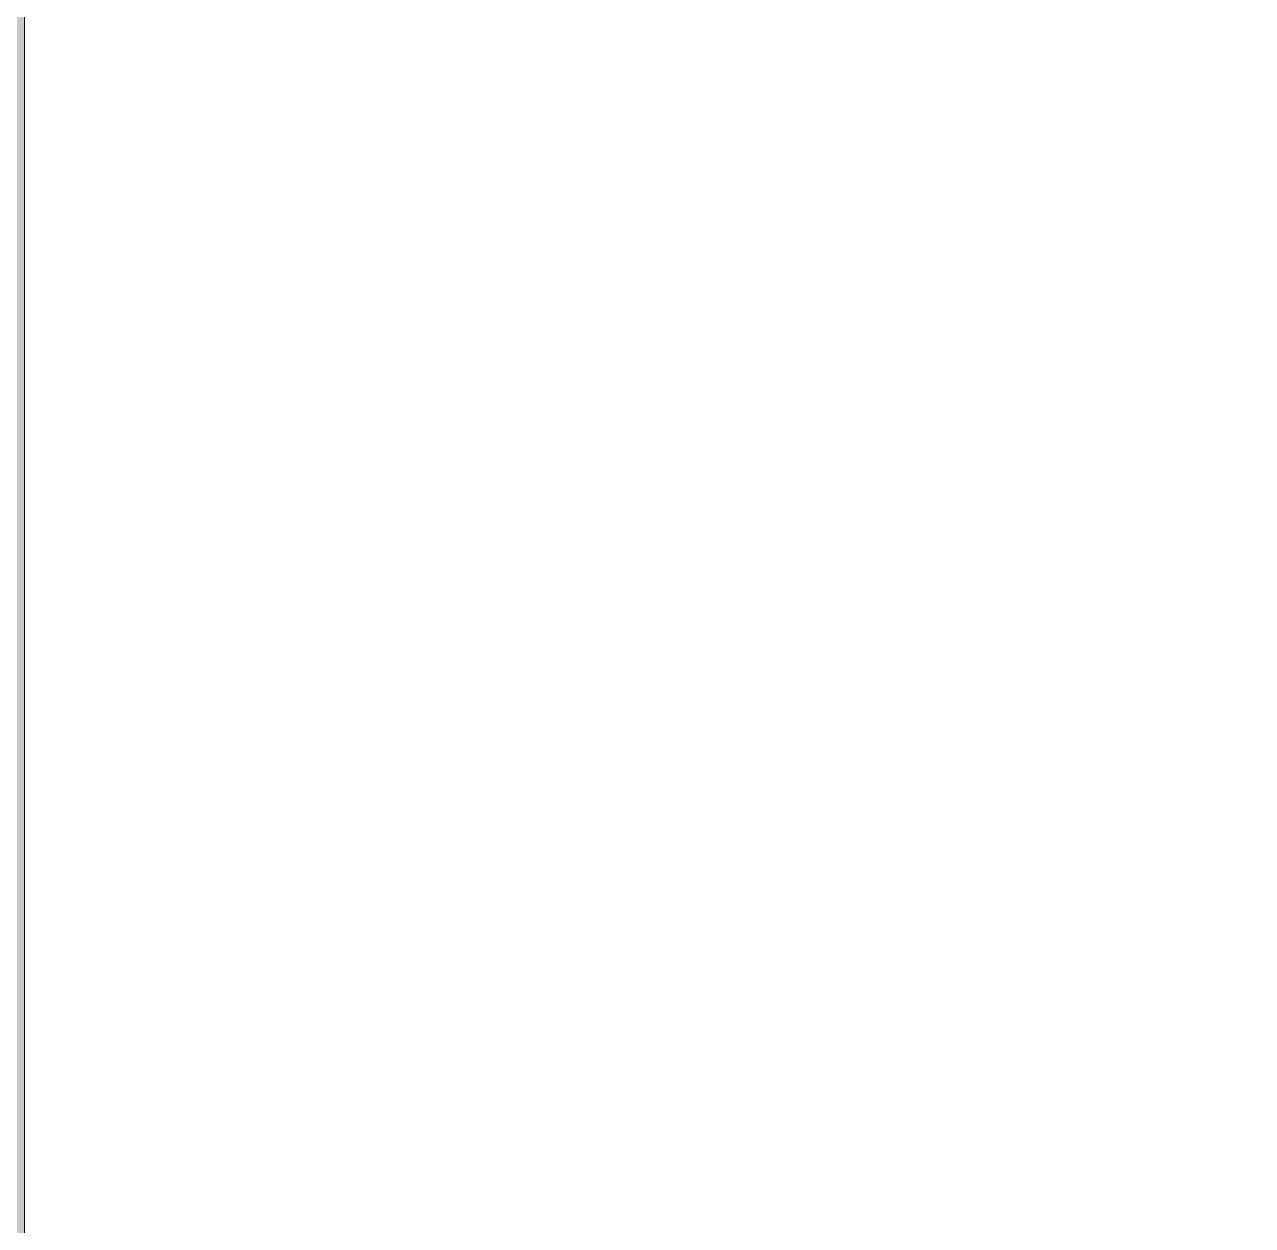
# Model space of a CAD drawing. Header units: inches. Extents: x -4110 to -1807, y 9775 to 11251.
# Drawn here: x -3708.01124 to -3707.98975, y 9989.02762 to 9989.04863 of the extents above; entities that cross this region are included whole.
import ezdxf

# ---------------------------------------------------------------- set-up
doc = ezdxf.new("R2010")
doc.units = ezdxf.units.IN
doc.header["$MEASUREMENT"] = 0
for name, color, linetype, lineweight in [('0-1', 7, 'Continuous', 5), ('0-3', 7, 'Continuous', 9), ('A-DETL-GENF-HDLN-2', 1, 'Continuous', 18), ('A-WALL-PATT-2', 253, 'Continuous', 9)]:
    doc.layers.add(name, color=color, linetype=linetype, lineweight=lineweight)

# ---------------------------------------------------------------- blocks, each defined once
blk = doc.blocks.new('Door-Sliding-Marvin-2_Panel_Patio_Door-Essential - MARVIN ESSENTIAL SLIDING - 6_-0_X6_-10_ - 3RD FLOOR-3344873-ENLARGED RCP - 3RD FLOOR PLAN - WEST')
at = {"layer": 'A-DETL-GENF-HDLN-2'}
blk.add_line((-35.75, 0.21875), (-35.75, 4.1875), dxfattribs=at)
blk = doc.blocks.new('CTR - 1st Phase - Shell_rvt-1-ENLARGED RCP - 3RD FLOOR PLAN - WEST')
at = {"layer": 'A-WALL-PATT-2'}
h = blk.add_hatch(dxfattribs=at)
h.set_pattern_fill('FP_1', color=256, style=0, pattern_type=2)
h.set_pattern_definition([(0, (0, 0), (20.48, 5.12), [0.845, -14.515, 0.845, -14.515, -81.92]), (0, (0, 0), (20.48, 5.12), [-30.72, 0.845, -29.875, 0.845, -14.515, -35.84]), (0, (0, 0), (20.48, 5.12), [-76.8, 0.845, -9.395, 0.845, -24.755]), (120, (7.68, 2.56), (-14.67405, 15.1762003), [0.845, -14.515, 0.845, -14.515, -81.92]), (120, (7.68, 2.56), (-14.67405, 15.1762003), [-30.72, 0.845, -29.875, 0.845, -14.515, -35.84]), (120, (7.68, 2.56), (-14.67405, 15.1762003), [-76.8, 0.845, -9.395, 0.845, -24.755]), (240, (10.24, 12.8), (-5.80595, -20.2962003), [0.845, -14.515, 0.845, -14.515, -81.92]), (240, (10.24, 12.8), (-5.80595, -20.2962003), [-30.72, 0.845, -29.875, 0.845, -14.515, -35.84]), (240, (10.24, 12.8), (-5.80595, -20.2962003), [-76.8, 0.845, -9.395, 0.845, -24.755])])
h.paths.add_polyline_path([(-3480.973737, 9988.439396), (-3480.011237, 9988.439396), (-3480.011237, 9989.064396), (-3487.786237, 9989.064396), (-3487.786237, 9988.439396), (-3482.684393, 9988.439396)], flags=0)
h.paths.add_polyline_path([(-3252.072174, 9988.439396), (-3252.072174, 9989.064396), (-3252.575299, 9989.064396), (-3252.575299, 9988.439396), (-3252.476494, 9988.439396)], flags=0)
h.paths.add_polyline_path([(-3851.848737, 9988.439396), (-3825.611237, 9988.439396), (-3825.611237, 9989.064396), (-3851.848737, 9989.064396)], flags=0)
h.paths.add_polyline_path([(-3444.511237, 9988.439396), (-3403.211237, 9988.439396), (-3403.211237, 9989.064396), (-3444.511237, 9989.064396)], flags=0)
h.paths.add_polyline_path([(-3790.111237, 9988.439396), (-3708.011237, 9988.439396), (-3708.011237, 9989.064396), (-3790.111237, 9989.064396)], flags=0)
h.paths.add_polyline_path([(-3515.661237, 9988.439396), (-3515.661237, 9989.064396), (-3518.973737, 9989.064396), (-3518.973737, 9988.439396)], flags=0)
h.paths.add_polyline_path([(-3555.586704, 9988.439396), (-3523.098737, 9988.439396), (-3523.098737, 9989.064396), (-3559.711237, 9989.064396), (-3559.711237, 9988.439396)], flags=0)
h.paths.add_polyline_path([(-3636.511237, 9988.439396), (-3595.211237, 9988.439396), (-3595.211237, 9989.064396), (-3636.511237, 9989.064396)], flags=0)
h.paths.add_polyline_path([(-3334.286237, 9988.439396), (-3288.075299, 9988.439396), (-3288.075299, 9989.064396), (-3334.286237, 9989.064396), (-3334.286237, 9988.80207)], flags=0)
h.paths.add_polyline_path([(-3216.572174, 9988.439396), (-3186.748737, 9988.439396), (-3186.748737, 9989.064396), (-3216.572174, 9989.064396)], flags=0)
h.paths.add_polyline_path([(-2859.898737, 9988.439396), (-2859.898737, 9989.064396), (-2863.148737, 9989.064396), (-2863.148737, 9988.443986), (-2867.898737, 9988.443986), (-2867.898737, 9989.064396), (-2871.036237, 9989.064396), (-2871.036237, 9988.439396), (-2863.148737, 9988.439396)], flags=0)
h.paths.add_polyline_path([(-3343.161237, 9988.439396), (-3343.161237, 9989.064396), (-3367.711237, 9989.064396), (-3367.711237, 9988.439396), (-3353.51323, 9988.439396)], flags=0)
h.paths.add_polyline_path([(-2906.536237, 9988.439396), (-2906.536237, 9989.064396), (-2931.086237, 9989.064396), (-2931.086237, 9988.439396), (-2915.687371, 9988.439396)], flags=0)
h.paths.add_polyline_path([(-3179.498737, 9988.439396), (-3173.123737, 9988.439396), (-3173.123737, 9989.064396), (-3179.498737, 9989.064396), (-3179.498737, 9988.5311)], flags=0)
h.paths.add_polyline_path([(-2939.961237, 9988.439396), (-2939.961237, 9989.064396), (-2983.711237, 9989.064396), (-2983.711237, 9988.439396), (-2949.366283, 9988.439396)], flags=0)
h.paths.add_polyline_path([(-3145.248737, 9988.439396), (-3141.373737, 9988.439396), (-3141.373737, 9989.064396), (-3145.248737, 9989.064396)], flags=0)
h.paths.add_polyline_path([(-3128.998737, 9988.439396), (-3128.998737, 9989.064396), (-3132.873737, 9989.064396), (-3132.873737, 9988.439396)], flags=0)
h.paths.add_polyline_path([(-2612.57716, 9988.439396), (-2522.536237, 9988.439396), (-2522.536237, 9989.064396), (-2638.111237, 9989.064396), (-2638.111237, 9988.439396), (-2629.416616, 9988.439396)], flags=0)
h.paths.add_polyline_path([(-3101.123737, 9988.439396), (-3094.748737, 9988.439396), (-3094.748737, 9989.064396), (-3101.123737, 9989.064396)], flags=0)
h.paths.add_polyline_path([(-2293.248737, 9988.439396), (-2292.136237, 9988.439396), (-2292.136237, 9989.064396), (-2333.436237, 9989.064396), (-2333.436237, 9988.439396), (-2293.873737, 9988.439396)], flags=0)
h.paths.add_polyline_path([(-2649.847291, 9988.439396), (-2646.361237, 9988.439396), (-2646.361237, 9989.064396), (-2681.436237, 9989.064396), (-2681.436237, 9988.439396), (-2679.934985, 9988.439396)], flags=0)
h.paths.add_polyline_path([(-3087.498737, 9988.439396), (-3055.211237, 9988.439396), (-3055.211237, 9989.064396), (-3087.498737, 9989.064396), (-3087.498737, 9988.624871)], flags=0)
h.paths.add_polyline_path([(-2256.636237, 9988.439396), (-2138.536237, 9988.439396), (-2138.536237, 9989.064396), (-2256.636237, 9989.064396)], flags=0)
h.paths.add_polyline_path([(-2752.936237, 9988.439396), (-2752.936237, 9989.064396), (-2820.898737, 9989.064396), (-2820.898737, 9988.443986), (-2828.148737, 9988.443986), (-2828.148737, 9989.064396), (-2832.023737, 9989.064396), (-2832.023737, 9988.439396), (-2780.971722, 9988.439396)], flags=0)
h.paths.add_polyline_path([(-2514.286237, 9988.439396), (-2481.675299, 9988.439396), (-2481.675299, 9989.064396), (-2514.286237, 9989.064396)], flags=0)
h.paths.add_polyline_path([(-2445.672174, 9988.439396), (-2445.672174, 9989.064396), (-2446.175299, 9989.064396), (-2446.175299, 9988.439396)], flags=0)
h.paths.add_polyline_path([(-2410.172174, 9988.439396), (-2368.936237, 9988.439396), (-2368.936237, 9989.064396), (-2410.172174, 9989.064396)], flags=0)
h.paths.add_polyline_path([(-2103.036237, 9988.439396), (-2076.173737, 9988.439396), (-2076.173737, 9989.064396), (-2103.036237, 9989.064396), (-2103.036237, 9988.692318)], flags=0)
at = {"layer": '0-3'}
blk.add_blockref('Door-Sliding-Marvin-2_Panel_Patio_Door-Essential - MARVIN ESSENTIAL SLIDING - 6_-0_X6_-10_ - 3RD FLOOR-3344873-ENLARGED RCP - 3RD FLOOR PLAN - WEST', (-3672.261237, 9984.876896), dxfattribs=at)

msp = doc.modelspace()

# ---------------------------------------------------------------- block references
at = {"layer": '0-1'}
msp.add_blockref('CTR - 1st Phase - Shell_rvt-1-ENLARGED RCP - 3RD FLOOR PLAN - WEST', (0, 0), dxfattribs=at)

doc.saveas('drawing.dxf')
